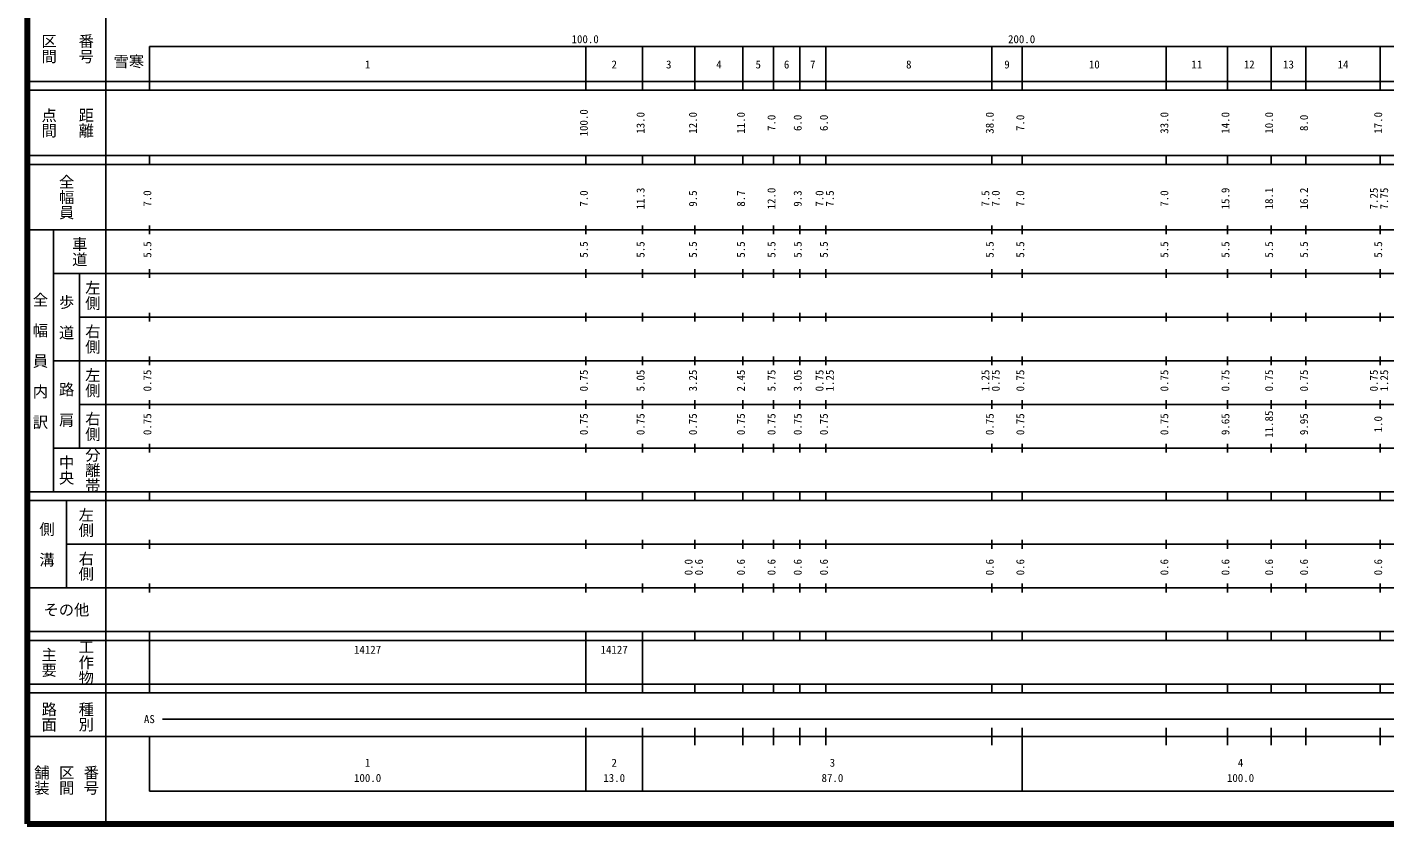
# Model space of a CAD drawing. Units: millimetres on the paper, enlarged 1000 times. Extents: x 40000 to 680000, y 20000 to 380000.
# Drawn here: x 40000 to 351067, y 20000 to 202409 of the extents above; entities that cross this region are included whole.
import ezdxf
from ezdxf.enums import TextEntityAlignment as Align

# ---------------------------------------------------------------- set-up
doc = ezdxf.new("R2010")
doc.units = ezdxf.units.MM
doc.header["$LTSCALE"] = 1000
for name, color, linetype, lineweight in [('M-TTL', 2, 'Continuous', 140), ('M-TTL-BAND', 7, 'Continuous', 25), ('M-TTL-TXT', 7, 'Continuous', 13)]:
    doc.layers.add(name, color=color, linetype=linetype, lineweight=lineweight)
doc.styles.add('@ＭＳ ゴシック', font='')
doc.styles.add('ＭＳ ゴシック', font='')
doc.styles.get('@ＭＳ ゴシック').set_extended_font_data('@MS Gothic')
doc.styles.get('ＭＳ ゴシック').set_extended_font_data('MS Gothic')

msp = doc.modelspace()

# ---------------------------------------------------------------- linework, layer by layer
at = {"layer": 'M-TTL'}
for p, q in [((40000, 380000), (40000, 20000)), ((40000, 20000), (680000, 20000))]:
    msp.add_line(p, q, dxfattribs=at)
at = {"layer": 'M-TTL-BAND'}
for p, q in [((58000, 370000), (58000, 20000)), ((68000, 198000), (579000, 198000)), ((68000, 198000), (68000, 188000)), ((168000, 188000), (168000, 198000)), ((181000, 188000), (181000, 198000)), ((193000, 188000), (193000, 198000)), ((204000, 188000), (204000, 198000)), ((211000, 188000), (211000, 198000)), ((217000, 188000), (217000, 198000)), ((223000, 188000), (223000, 198000)), ((261000, 188000), (261000, 198000)), ((268000, 188000), (268000, 198000)), ((301000, 188000), (301000, 198000)), ((315000, 188000), (315000, 198000)), ((325000, 188000), (325000, 198000)), ((333000, 188000), (333000, 198000)), ((350000, 188000), (350000, 198000)), ((40000, 190000), (579000, 190000)), ((40000, 188000), (579000, 188000)), ((40000, 173000), (579000, 173000)), ((68000, 171000), (68000, 173000)), ((168000, 171000), (168000, 173000)), ((181000, 171000), (181000, 173000)), ((193000, 171000), (193000, 173000)), ((204000, 171000), (204000, 173000)), ((211000, 171000), (211000, 173000)), ((217000, 171000), (217000, 173000)), ((223000, 171000), (223000, 173000)), ((261000, 171000), (261000, 173000)), ((268000, 171000), (268000, 173000)), ((301000, 171000), (301000, 173000)), ((315000, 171000), (315000, 173000)), ((325000, 171000), (325000, 173000)), ((333000, 171000), (333000, 173000)), ((350000, 171000), (350000, 173000)), ((40000, 171000), (579000, 171000)), ((40000, 156000), (579000, 156000)), ((46000, 96000), (46000, 156000)), ((68000, 155000), (68000, 157000)), ((168000, 155000), (168000, 157000)), ((181000, 155000), (181000, 157000)), ((193000, 155000), (193000, 157000)), ((204000, 155000), (204000, 157000)), ((211000, 155000), (211000, 157000)), ((217000, 155000), (217000, 157000)), ((223000, 155000), (223000, 157000)), ((261000, 155000), (261000, 157000)), ((268000, 155000), (268000, 157000)), ((301000, 155000), (301000, 157000)), ((315000, 155000), (315000, 157000)), ((325000, 155000), (325000, 157000)), ((333000, 155000), (333000, 157000)), ((350000, 155000), (350000, 157000)), ((68000, 145000), (68000, 147000)), ((168000, 145000), (168000, 147000)), ((181000, 145000), (181000, 147000)), ((193000, 145000), (193000, 147000)), ((204000, 145000), (204000, 147000)), ((211000, 145000), (211000, 147000)), ((217000, 145000), (217000, 147000)), ((223000, 145000), (223000, 147000)), ((261000, 145000), (261000, 147000)), ((268000, 145000), (268000, 147000)), ((301000, 145000), (301000, 147000)), ((315000, 145000), (315000, 147000)), ((325000, 145000), (325000, 147000)), ((333000, 145000), (333000, 147000)), ((350000, 145000), (350000, 147000)), ((46000, 146000), (579000, 146000)), ((52000, 146000), (52000, 106000)), ((68000, 135000), (68000, 137000)), ((168000, 135000), (168000, 137000)), ((181000, 135000), (181000, 137000)), ((193000, 135000), (193000, 137000)), ((204000, 135000), (204000, 137000)), ((211000, 135000), (211000, 137000)), ((217000, 135000), (217000, 137000)), ((223000, 135000), (223000, 137000)), ((261000, 135000), (261000, 137000)), ((268000, 135000), (268000, 137000)), ((301000, 135000), (301000, 137000)), ((315000, 135000), (315000, 137000)), ((325000, 135000), (325000, 137000)), ((333000, 135000), (333000, 137000)), ((350000, 135000), (350000, 137000)), ((52000, 136000), (579000, 136000)), ((46000, 126000), (579000, 126000)), ((68000, 125000), (68000, 127000)), ((168000, 125000), (168000, 127000)), ((181000, 125000), (181000, 127000)), ((193000, 125000), (193000, 127000)), ((204000, 125000), (204000, 127000)), ((211000, 125000), (211000, 127000)), ((217000, 125000), (217000, 127000)), ((223000, 125000), (223000, 127000)), ((261000, 125000), (261000, 127000)), ((268000, 125000), (268000, 127000)), ((301000, 125000), (301000, 127000)), ((315000, 125000), (315000, 127000)), ((325000, 125000), (325000, 127000)), ((333000, 125000), (333000, 127000)), ((350000, 125000), (350000, 127000)), ((52000, 116000), (579000, 116000)), ((68000, 115000), (68000, 117000)), ((168000, 115000), (168000, 117000)), ((181000, 115000), (181000, 117000)), ((193000, 115000), (193000, 117000)), ((204000, 115000), (204000, 117000)), ((211000, 115000), (211000, 117000)), ((217000, 115000), (217000, 117000)), ((223000, 115000), (223000, 117000)), ((261000, 115000), (261000, 117000)), ((268000, 115000), (268000, 117000)), ((301000, 115000), (301000, 117000)), ((315000, 115000), (315000, 117000)), ((325000, 115000), (325000, 117000)), ((333000, 115000), (333000, 117000)), ((350000, 115000), (350000, 117000)), ((46000, 106000), (579000, 106000)), ((68000, 105000), (68000, 107000)), ((168000, 105000), (168000, 107000)), ((181000, 105000), (181000, 107000)), ((193000, 105000), (193000, 107000)), ((204000, 105000), (204000, 107000)), ((211000, 105000), (211000, 107000)), ((217000, 105000), (217000, 107000)), ((223000, 105000), (223000, 107000)), ((261000, 105000), (261000, 107000)), ((268000, 105000), (268000, 107000)), ((301000, 105000), (301000, 107000)), ((315000, 105000), (315000, 107000)), ((325000, 105000), (325000, 107000)), ((333000, 105000), (333000, 107000)), ((350000, 105000), (350000, 107000)), ((40000, 96000), (579000, 96000)), ((40000, 94000), (579000, 94000)), ((49000, 94000), (49000, 74000)), ((68000, 94000), (68000, 96000)), ((168000, 94000), (168000, 96000)), ((181000, 94000), (181000, 96000)), ((193000, 94000), (193000, 96000)), ((204000, 94000), (204000, 96000)), ((211000, 94000), (211000, 96000)), ((217000, 94000), (217000, 96000)), ((223000, 94000), (223000, 96000)), ((261000, 94000), (261000, 96000)), ((268000, 94000), (268000, 96000)), ((301000, 94000), (301000, 96000)), ((315000, 94000), (315000, 96000)), ((325000, 94000), (325000, 96000)), ((333000, 94000), (333000, 96000)), ((350000, 94000), (350000, 96000)), ((49000, 84000), (579000, 84000)), ((68000, 83000), (68000, 85000)), ((168000, 83000), (168000, 85000)), ((181000, 83000), (181000, 85000)), ((193000, 83000), (193000, 85000)), ((204000, 83000), (204000, 85000)), ((211000, 83000), (211000, 85000)), ((217000, 83000), (217000, 85000)), ((223000, 83000), (223000, 85000)), ((261000, 83000), (261000, 85000)), ((268000, 83000), (268000, 85000)), ((301000, 83000), (301000, 85000)), ((315000, 83000), (315000, 85000)), ((325000, 83000), (325000, 85000)), ((333000, 83000), (333000, 85000)), ((350000, 83000), (350000, 85000)), ((68000, 73000), (68000, 75000)), ((168000, 73000), (168000, 75000)), ((181000, 73000), (181000, 75000)), ((193000, 73000), (193000, 75000)), ((204000, 73000), (204000, 75000)), ((211000, 73000), (211000, 75000)), ((217000, 73000), (217000, 75000)), ((223000, 73000), (223000, 75000)), ((261000, 73000), (261000, 75000)), ((268000, 73000), (268000, 75000)), ((301000, 73000), (301000, 75000)), ((315000, 73000), (315000, 75000)), ((325000, 73000), (325000, 75000)), ((333000, 73000), (333000, 75000)), ((350000, 73000), (350000, 75000)), ((40000, 74000), (579000, 74000)), ((40000, 64000), (579000, 64000)), ((68000, 62000), (68000, 64000)), ((168000, 62000), (168000, 64000)), ((181000, 62000), (181000, 64000)), ((193000, 62000), (193000, 64000)), ((204000, 62000), (204000, 64000)), ((211000, 62000), (211000, 64000)), ((217000, 62000), (217000, 64000)), ((223000, 62000), (223000, 64000)), ((261000, 62000), (261000, 64000)), ((268000, 62000), (268000, 64000)), ((301000, 62000), (301000, 64000)), ((315000, 62000), (315000, 64000)), ((325000, 62000), (325000, 64000)), ((333000, 62000), (333000, 64000)), ((350000, 62000), (350000, 64000)), ((40000, 62000), (579000, 62000)), ((68000, 52000), (68000, 62000)), ((168000, 52000), (168000, 62000)), ((168000, 52000), (168000, 62000)), ((181000, 52000), (181000, 62000)), ((40000, 52000), (579000, 52000)), ((40000, 50000), (579000, 50000)), ((68000, 50000), (68000, 52000)), ((168000, 50000), (168000, 52000)), ((181000, 50000), (181000, 52000)), ((193000, 50000), (193000, 52000)), ((204000, 50000), (204000, 52000)), ((211000, 50000), (211000, 52000)), ((217000, 50000), (217000, 52000)), ((223000, 50000), (223000, 52000)), ((261000, 50000), (261000, 52000)), ((268000, 50000), (268000, 52000)), ((301000, 50000), (301000, 52000)), ((315000, 50000), (315000, 52000)), ((325000, 50000), (325000, 52000)), ((333000, 50000), (333000, 52000)), ((350000, 50000), (350000, 52000)), ((71000, 44000), (565000, 44000)), ((168000, 27500), (168000, 42000)), ((181000, 27500), (181000, 42000)), ((193000, 38000), (193000, 42000)), ((204000, 38000), (204000, 42000)), ((211000, 38000), (211000, 42000)), ((217000, 38000), (217000, 42000)), ((223000, 38000), (223000, 42000)), ((261000, 38000), (261000, 42000)), ((268000, 27500), (268000, 42000)), ((301000, 38000), (301000, 42000)), ((315000, 38000), (315000, 42000)), ((325000, 38000), (325000, 42000)), ((333000, 38000), (333000, 42000)), ((350000, 38000), (350000, 42000)), ((40000, 40000), (579000, 40000)), ((68000, 40000), (68000, 27500)), ((68000, 27500), (579000, 27500))]:
    msp.add_line(p, q, dxfattribs=at)

# ---------------------------------------------------------------- texts
at = {"layer": 'M-TTL-BAND', "style": '@ＭＳ ゴシック'}
for s, p in [('区間', (45000, 197500)), ('番号', (53500, 197500)), ('点間', (45000, 180500)), ('距離', (53500, 180500)), ('全幅員', (49000, 163500)), ('車道', (52000, 151000)), ('左側', (55000, 141000)), ('全\u3000幅\u3000員\u3000内\u3000訳', (43000, 126000)), ('歩\u3000道', (49000, 136000)), ('右側', (55000, 131000)), ('左側', (55000, 121000)), ('路\u3000肩', (49000, 116000)), ('右側', (55000, 111000)), ('分離帯', (55000, 101000)), ('中央', (49000, 101000)), ('左側', (53500, 89000)), ('側\u3000溝', (44500, 84000)), ('右側', (53500, 79000)), ('主要', (45000, 57000)), ('工作物', (53500, 57000)), ('路面', (45000, 44500)), ('種別', (53500, 44500)), ('舗装', (43333, 30000)), ('区間', (49000, 30000)), ('番号', (54667, 30000))]:
    msp.add_text(s, height=2566, rotation=270, dxfattribs=at).set_placement(p, align=Align.MIDDLE_CENTER)
at = {"layer": 'M-TTL-BAND', "style": 'ＭＳ ゴシック'}
for s, p in [('100.0', (167844, 198195)), ('200.0', (267844, 198195)), ('1', (118000, 192405)), ('2', (174500, 192405)), ('3', (187000, 192405)), ('4', (198500, 192405)), ('5', (207500, 192405)), ('6', (214000, 192405)), ('7', (220000, 192405)), ('8', (242000, 192405)), ('9', (264500, 192405)), ('10', (284500, 192405)), ('11', (308000, 192405)), ('12', (320000, 192405)), ('13', (329000, 192405)), ('14', (341500, 192405)), ('AS', (68000, 42500)), ('1', (118000, 32523)), ('2', (174500, 32523)), ('3', (224500, 32523)), ('4', (318000, 32523)), ('100.0', (118000, 29033)), ('13.0', (174500, 29033)), ('87.0', (224500, 29033)), ('100.0', (318000, 29033))]:
    msp.add_text(s, height=1833, dxfattribs=at).set_placement(p, align=Align.BOTTOM_CENTER)
for s, p in [('100.0', (169000, 180500)), ('13.0', (182000, 180500)), ('12.0', (194000, 180500)), ('11.0', (205000, 180500)), ('7.0', (212000, 180500)), ('6.0', (218000, 180500)), ('6.0', (224000, 180500)), ('38.0', (262000, 180500)), ('7.0', (269000, 180500)), ('33.0', (302000, 180500)), ('14.0', (316000, 180500)), ('10.0', (326000, 180500)), ('8.0', (334000, 180500)), ('17.0', (351000, 180500)), ('7.0', (69000, 163174)), ('7.0', (169000, 163174)), ('11.3', (182000, 163174)), ('9.5', (194000, 163174)), ('8.7', (205000, 163174)), ('12.0', (212000, 163174)), ('9.3', (218000, 163174)), ('7.0', (223000, 163174)), ('7.5', (225370, 163174)), ('7.5', (261000, 163174)), ('7.0', (263370, 163174)), ('7.0', (269000, 163174)), ('7.0', (302000, 163174)), ('15.9', (316000, 163174)), ('18.1', (326000, 163174)), ('16.2', (334000, 163174)), ('7.25', (350000, 163174)), ('7.75', (352370, 163174)), ('5.5', (69000, 151500)), ('5.5', (169000, 151500)), ('5.5', (182000, 151500)), ('5.5', (194000, 151500)), ('5.5', (205000, 151500)), ('5.5', (212000, 151500)), ('5.5', (218000, 151500)), ('5.5', (224000, 151500)), ('5.5', (262000, 151500)), ('5.5', (269000, 151500)), ('5.5', (302000, 151500)), ('5.5', (316000, 151500)), ('5.5', (326000, 151500)), ('5.5', (334000, 151500)), ('5.5', (351000, 151500)), ('0.75', (69000, 121500)), ('0.75', (169000, 121500)), ('5.05', (182000, 121500)), ('3.25', (194000, 121500)), ('2.45', (205000, 121500)), ('5.75', (212000, 121500)), ('3.05', (218000, 121500)), ('0.75', (223000, 121500)), ('1.25', (225370, 121500)), ('1.25', (261000, 121500)), ('0.75', (263370, 121500)), ('0.75', (269000, 121500)), ('0.75', (302000, 121500)), ('0.75', (316000, 121500)), ('0.75', (326000, 121500)), ('0.75', (334000, 121500)), ('0.75', (350000, 121500)), ('1.25', (352370, 121500)), ('0.75', (69000, 111500)), ('0.75', (169000, 111500)), ('0.75', (182000, 111500)), ('0.75', (194000, 111500)), ('0.75', (205000, 111500)), ('0.75', (212000, 111500)), ('0.75', (218000, 111500)), ('0.75', (224000, 111500)), ('0.75', (262000, 111500)), ('0.75', (269000, 111500)), ('0.75', (302000, 111500)), ('9.65', (316000, 111500)), ('11.85', (326000, 111500)), ('9.95', (334000, 111500)), ('1.0', (351000, 111500)), ('0.0', (193000, 78764)), ('0.6', (195370, 78764)), ('0.6', (205000, 78764)), ('0.6', (212000, 78764)), ('0.6', (218000, 78764)), ('0.6', (224000, 78764)), ('0.6', (262000, 78764)), ('0.6', (269000, 78764)), ('0.6', (302000, 78764)), ('0.6', (316000, 78764)), ('0.6', (326000, 78764)), ('0.6', (334000, 78764)), ('0.6', (351000, 78764))]:
    msp.add_text(s, height=1833, rotation=90, dxfattribs=at).set_placement(p, align=Align.BOTTOM_CENTER)
msp.add_text('その他', height=2566, dxfattribs=at).set_placement((49000, 69000), align=Align.MIDDLE_CENTER)
for p in [(114875, 58405), (171375, 58405)]:
    msp.add_text('14127', height=1833, dxfattribs=at).set_placement(p, align=Align.BOTTOM_LEFT)
at = {"layer": 'M-TTL-TXT', "style": 'ＭＳ ゴシック'}
msp.add_text('雪寒', height=2566, dxfattribs=at).set_placement((63311, 194553), align=Align.MIDDLE_CENTER)

doc.saveas('drawing.dxf')
